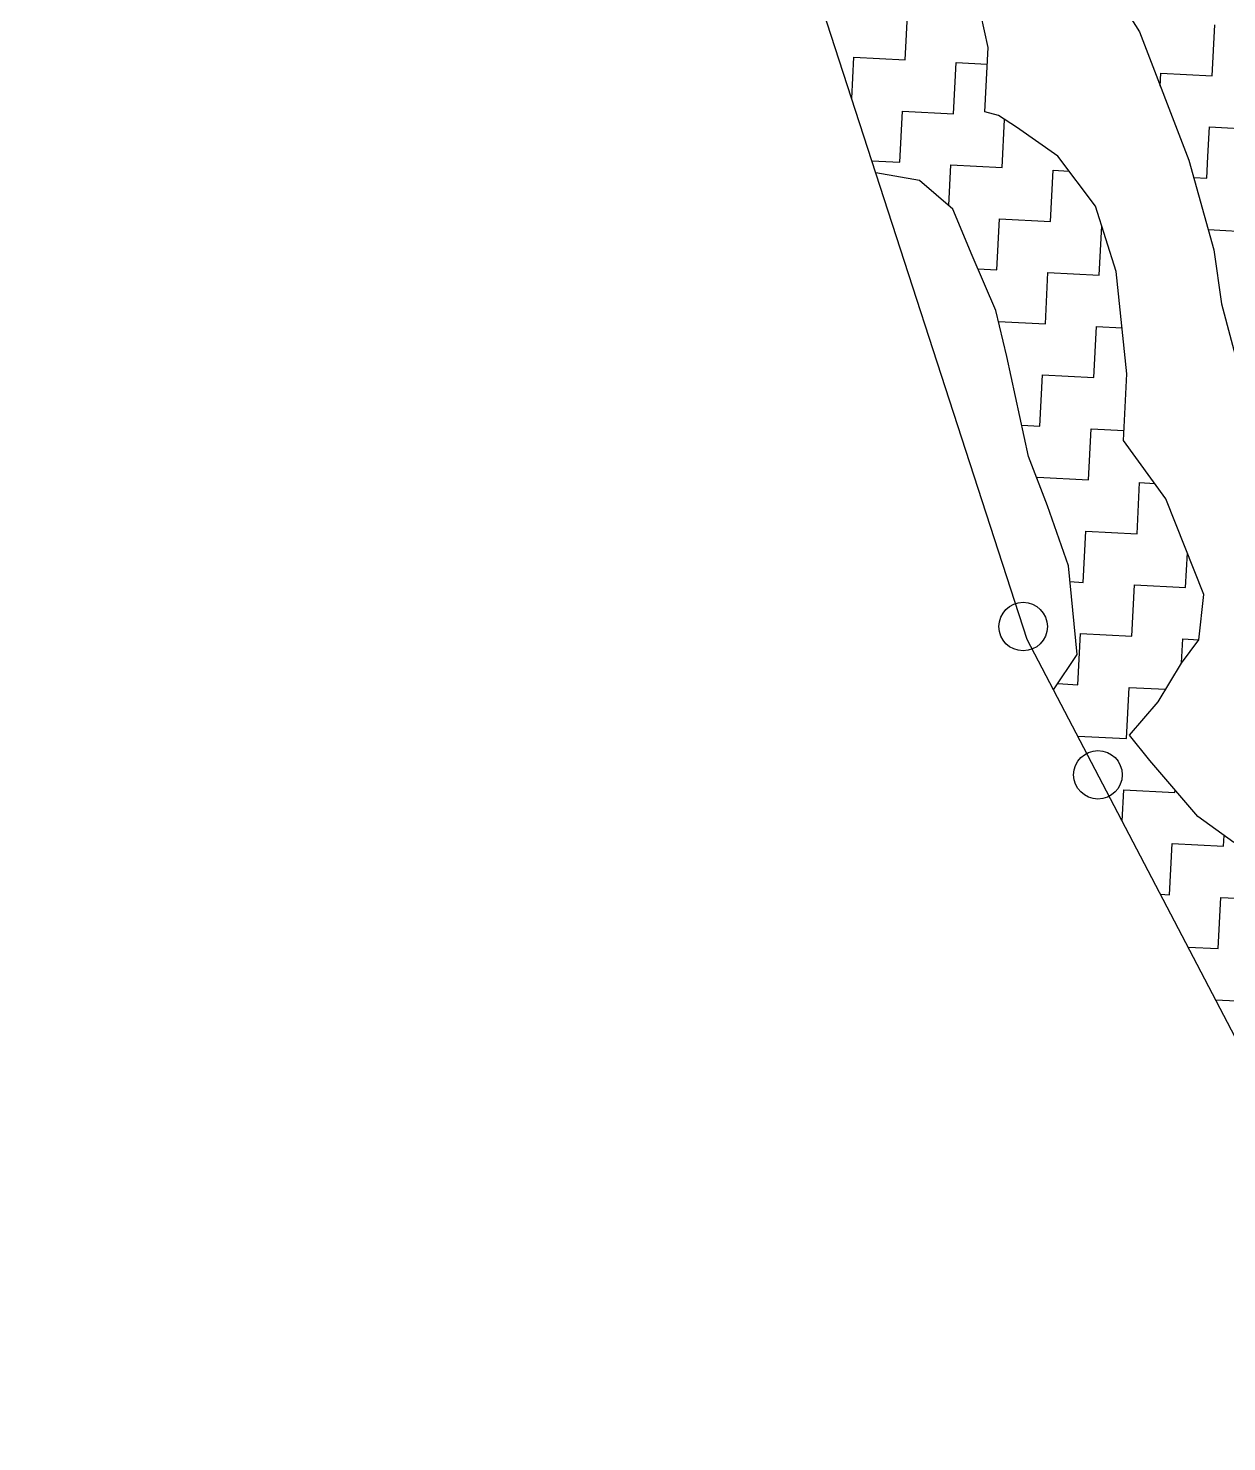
# Model space of a CAD drawing. Header units: metres. Extents: x 281214 to 284109, y 2088556 to 2092246.
# Drawn here: x 281567.1 to 281714.3, y 2090292.2 to 2090465.9 of the extents above; entities that cross this region are included whole.
import ezdxf

# ---------------------------------------------------------------- set-up
doc = ezdxf.new("R2010")
doc.units = ezdxf.units.M
doc.layers.add('POLY_HATCH', color=12, linetype='Continuous')
doc.layers.add('V_BOUND_LINE', color=7, linetype='Continuous')

msp = doc.modelspace()

# ---------------------------------------------------------------- linework, layer by layer
for centre in [(281689.31, 2090392.39), (281698.5, 2090374.18)]:
    msp.add_circle(centre, 2.98)
at = {"layer": 'POLY_HATCH'}
for p, q in [((281685.01, 2090463.52), (281682.36, 2090475.83)), ((281697.16, 2090475.72), (281703.59, 2090465.47)), ((281703.59, 2090465.47), (281709.68, 2090449.69)), ((281684.6, 2090455.65), (281685.01, 2090463.52)), ((281686.27, 2090455.18), (281684.6, 2090455.65)), ((281688.5, 2090453.75), (281686.27, 2090455.18)), ((281693.58, 2090450.2), (281688.5, 2090453.75)), ((281698.2, 2090444.04), (281693.58, 2090450.2)), ((281676.59, 2090447.19), (281671.22, 2090448.14)), ((281709.68, 2090449.69), (281712.73, 2090438.68)), ((281680.69, 2090443.69), (281676.59, 2090447.19)), ((281683.03, 2090437.98), (281680.69, 2090443.69)), ((281700.74, 2090436.01), (281698.2, 2090444.04)), ((281685.97, 2090431.24), (281683.03, 2090437.98)), ((281712.73, 2090438.68), (281713.7, 2090432.05)), ((281702.07, 2090423.45), (281700.74, 2090436.01)), ((281687.32, 2090425.58), (281685.97, 2090431.24)), ((281713.7, 2090432.05), (281715.9, 2090423.72)), ((281689.97, 2090413.28), (281687.32, 2090425.58)), ((281701.64, 2090415.25), (281702.07, 2090423.45)), ((281706.86, 2090408.07), (281701.64, 2090415.25)), ((281692.29, 2090407.24), (281689.97, 2090413.28)), ((281694.87, 2090399.87), (281692.29, 2090407.24)), ((281711.52, 2090396.32), (281706.86, 2090408.07)), ((281695.95, 2090388.96), (281694.87, 2090399.87)), ((281710.9, 2090390.76), (281711.52, 2090396.32)), ((281708.78, 2090387.91), (281710.9, 2090390.76)), ((281693.05, 2090384.62), (281695.95, 2090388.96)), ((281705.9, 2090383.13), (281708.78, 2090387.91)), ((281702.4, 2090379.03), (281705.9, 2090383.13)), ((281704.87, 2090375.94), (281702.4, 2090379.03)), ((281710.76, 2090369.06), (281704.87, 2090375.94)), ((281715.21, 2090365.87), (281710.76, 2090369.06))]:
    msp.add_line(p, q, dxfattribs=at)
at = {"layer": 'POLY_HATCH', "linetype": 'Continuous'}
for p, q in [((281674.8, 2090462.01), (281675.13, 2090468.3)), ((281712.53, 2090460.05), (281712.86, 2090466.34)), ((281668.25, 2090457.28), (281668.52, 2090462.34)), ((281668.52, 2090462.34), (281674.8, 2090462.01)), ((281680.77, 2090455.4), (281681.09, 2090461.68)), ((281681.09, 2090461.68), (281684.9, 2090461.49)), ((281706.16, 2090458.8), (281706.24, 2090460.38)), ((281706.24, 2090460.38), (281712.53, 2090460.05)), ((281674.15, 2090449.43), (281674.48, 2090455.72)), ((281674.48, 2090455.72), (281680.77, 2090455.4)), ((281686.73, 2090448.78), (281687.03, 2090454.69)), ((281712.02, 2090450.15), (281712.21, 2090453.77)), ((281712.21, 2090453.77), (281718.49, 2090453.44)), ((281711.88, 2090447.48), (281712.02, 2090450.15)), ((281670.74, 2090449.61), (281674.15, 2090449.43)), ((281680.18, 2090444.12), (281680.44, 2090449.11)), ((281680.44, 2090449.11), (281686.73, 2090448.78)), ((281692.69, 2090442.17), (281693.02, 2090448.46)), ((281693.02, 2090448.46), (281694.96, 2090448.36)), ((281710.27, 2090447.56), (281711.88, 2090447.48)), ((281686.08, 2090436.21), (281686.4, 2090442.49)), ((281686.4, 2090442.49), (281692.69, 2090442.17)), ((281698.65, 2090435.55), (281698.97, 2090441.62)), ((281712.04, 2090441.16), (281717.84, 2090440.86)), ((281683.75, 2090436.33), (281686.08, 2090436.21)), ((281692.04, 2090429.59), (281692.36, 2090435.88)), ((281692.36, 2090435.88), (281698.65, 2090435.55)), ((281686.29, 2090429.89), (281692.04, 2090429.59)), ((281698, 2090422.98), (281698.33, 2090429.27)), ((281698.33, 2090429.27), (281701.47, 2090429.1)), ((281691.38, 2090417.02), (281691.71, 2090423.3)), ((281691.71, 2090423.3), (281698, 2090422.98)), ((281689.14, 2090417.13), (281691.38, 2090417.02)), ((281697.35, 2090410.4), (281697.67, 2090416.69)), ((281697.67, 2090416.69), (281701.71, 2090416.48)), ((281691.05, 2090410.48), (281691.06, 2090410.73)), ((281691.06, 2090410.73), (281697.35, 2090410.4)), ((281703.31, 2090403.79), (281703.63, 2090410.07)), ((281703.63, 2090410.07), (281705.48, 2090409.98)), ((281696.69, 2090397.82), (281697.02, 2090404.11)), ((281697.02, 2090404.11), (281703.31, 2090403.79)), ((281709.27, 2090397.17), (281709.49, 2090401.44)), ((281695.06, 2090397.91), (281696.69, 2090397.82)), ((281702.66, 2090391.21), (281702.98, 2090397.5)), ((281702.98, 2090397.5), (281709.27, 2090397.17)), ((281696.04, 2090385.25), (281696.37, 2090391.54)), ((281696.37, 2090391.54), (281702.66, 2090391.21)), ((281708.79, 2090387.92), (281708.94, 2090390.88)), ((281708.94, 2090390.88), (281710.9, 2090390.78)), ((281693.56, 2090385.38), (281696.04, 2090385.25)), ((281702, 2090378.63), (281702.33, 2090384.92)), ((281702.33, 2090384.92), (281706.84, 2090384.69)), ((281696.02, 2090378.94), (281702, 2090378.63)), ((281701.48, 2090368.49), (281701.68, 2090372.35)), ((281701.68, 2090372.35), (281707.97, 2090372.02)), ((281707.97, 2090372.02), (281707.98, 2090372.31)), ((281713.93, 2090365.41), (281714, 2090366.74)), ((281707.31, 2090359.44), (281707.64, 2090365.73)), ((281707.64, 2090365.73), (281713.93, 2090365.41)), ((281706.17, 2090359.5), (281707.31, 2090359.44)), ((281713.28, 2090352.83), (281713.6, 2090359.12)), ((281713.6, 2090359.12), (281719.89, 2090358.79)), ((281709.55, 2090353.02), (281713.28, 2090352.83)), ((281712.95, 2090346.54), (281719.24, 2090346.21)), ((281712.95, 2090346.52), (281712.95, 2090346.54))]:
    msp.add_line(p, q, dxfattribs=at)
at = {"layer": 'V_BOUND_LINE'}
for p, q in [((281689.82, 2090390.81), (281567.07, 2090769.15)), ((281741.3, 2090292.24), (281689.82, 2090390.81))]:
    msp.add_line(p, q, dxfattribs=at)

doc.saveas('drawing.dxf')
